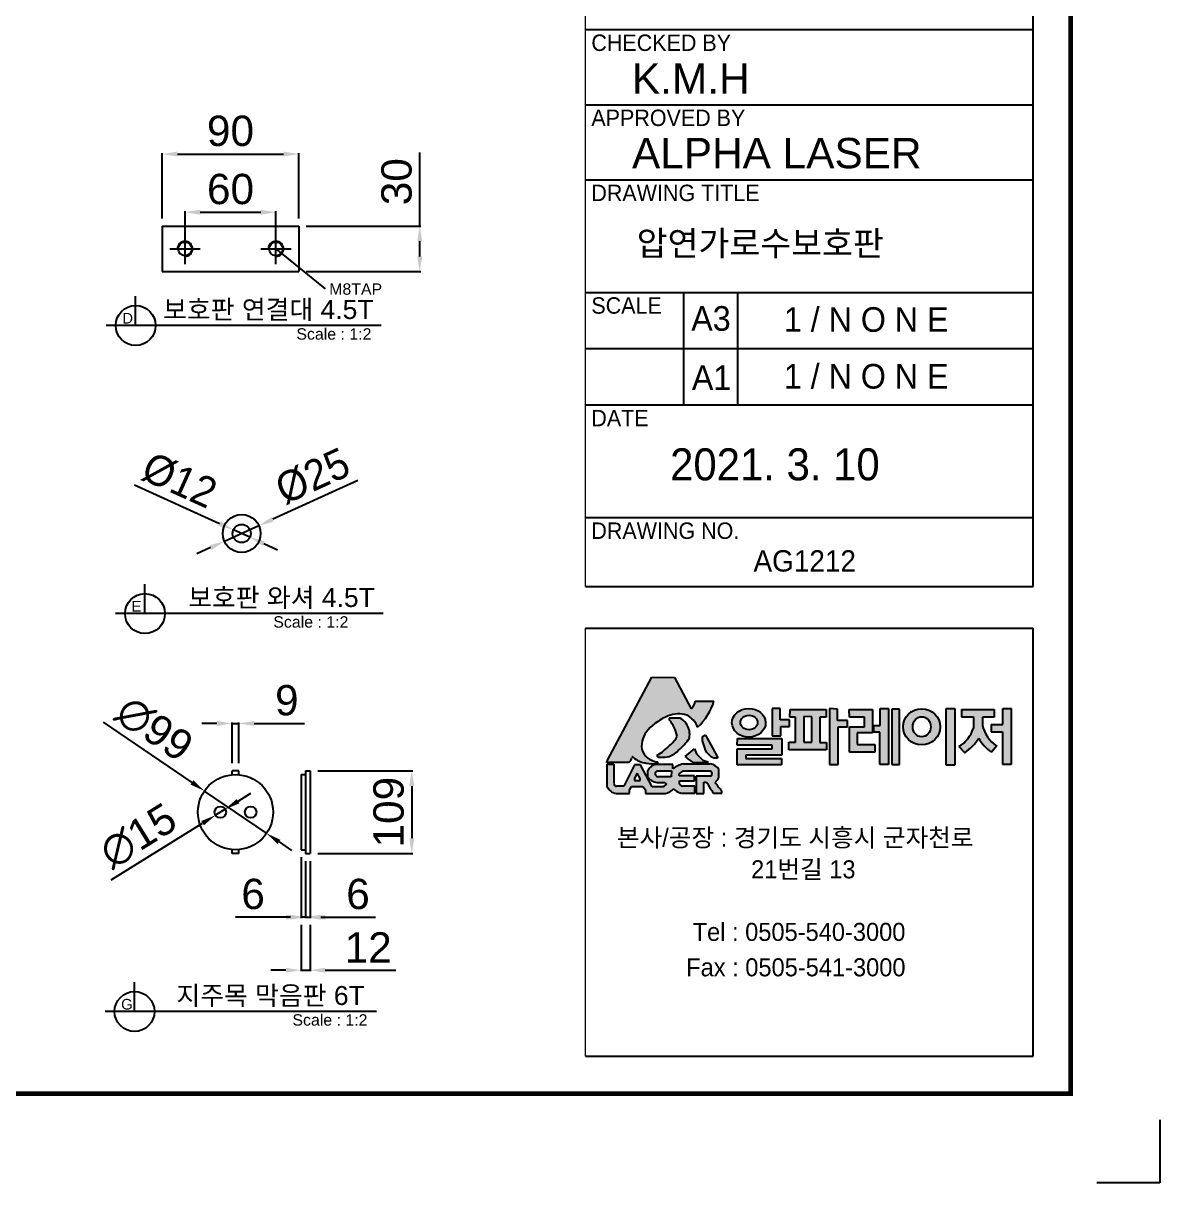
# Model space of a CAD drawing. Header units: millimetres. Extents: x 13588 to 18527, y -24754 to -21261.
# Drawn here: x 17027 to 18527, y -24754 to -23224 of the extents above; entities that cross this region are included whole.
import ezdxf
from ezdxf.enums import TextEntityAlignment as Align

# ---------------------------------------------------------------- set-up
doc = ezdxf.new("R2010")
doc.units = ezdxf.units.MM
doc.layers.add('LAYOUT', color=7, linetype='Continuous')
doc.layers.add('TEXT', color=7, linetype='Continuous')
doc.styles.add('H', font='')
doc.styles.get("Standard").update_dxf_attribs({"font": 'arial.ttf'})
doc.styles.get('H').set_extended_font_data('Dotum')
doc.dimstyles.new('ISO-25', dxfattribs={"dimtxt": 40, "dimasz": 20, "dimexe": 1.25, "dimexo": 10, "dimgap": 10, "dimtad": 1, "dimdec": 0, "dimtxsty": 'Standard', "dimcen": 2.5, "dimclrd": 3, "dimclre": 3, "dimclrt": 3, "dimadec": 0, "dimazin": 0, "dimtfac": 1, "dimtdec": 0, "dimtmove": 0, "dimatfit": 3, "dimfxl": 0, "dimarcsym": 0})

# ---------------------------------------------------------------- blocks, each defined once
blk = doc.blocks.new('*D11')
at = {"color": 3, "lineweight": -2, "transparency": 16777216}
for p, q in [((17210.9, -23481.8), (17210.9, -23395.5)), ((17230.9, -23396.8), (17370.9, -23396.8)), ((17390.9, -23481.8), (17390.9, -23395.5))]:
    blk.add_line(p, q, dxfattribs=at)
at = {"color": 3, "transparency": 16777216}
for points in [[(17230.9, -23393.5), (17230.9, -23400.1), (17210.9, -23396.8)], [(17370.9, -23393.5), (17370.9, -23400.1), (17390.9, -23396.8)]]:
    blk.add_solid(points, dxfattribs=at)
at = {"layer": 'Defpoints', "color": 0, "transparency": 16777216}
for p in [(17390.9, -23396.8), (17210.9, -23491.8), (17390.9, -23491.8)]:
    blk.add_point(p, dxfattribs=at)
at = {"color": 3, "transparency": 16777216, "insert": (17300.9, -23366.4), "char_height": 40, "attachment_point": 5}
blk.add_mtext('90', dxfattribs=at)
blk = doc.blocks.new('*D12')
at = {"color": 3, "lineweight": -2, "transparency": 16777216}
for p, q in [((17550.5, -23491.8), (17550.5, -23394.7)), ((17400.9, -23491.8), (17551.8, -23491.8)), ((17550.5, -23531.8), (17550.5, -23511.8)), ((17400.9, -23551.8), (17551.8, -23551.8))]:
    blk.add_line(p, q, dxfattribs=at)
at = {"color": 3, "transparency": 16777216}
for points in [[(17547.2, -23511.8), (17553.9, -23511.8), (17550.5, -23491.8)], [(17547.2, -23531.8), (17553.9, -23531.8), (17550.5, -23551.8)]]:
    blk.add_solid(points, dxfattribs=at)
at = {"layer": 'Defpoints', "color": 0, "transparency": 16777216}
for p in [(17390.9, -23491.8), (17550.5, -23491.8), (17390.9, -23551.8)]:
    blk.add_point(p, dxfattribs=at)
at = {"color": 3, "transparency": 16777216, "insert": (17520.1, -23433.2), "char_height": 40, "attachment_point": 5, "rotation": 90}
blk.add_mtext('30', dxfattribs=at)
blk = doc.blocks.new('*D13')
at = {"color": 3, "lineweight": -2, "transparency": 16777216}
for p, q in [((17468.7, -23827.5), (17356.6, -23878.5)), ((17292.9, -23907.5), (17338.4, -23886.8)), ((17274.7, -23915.8), (17256.5, -23924.1))]:
    blk.add_line(p, q, dxfattribs=at)
at = {"color": 3, "transparency": 16777216}
for points in [[(17355.2, -23875.5), (17357.9, -23881.6), (17338.4, -23886.8)], [(17273.3, -23912.8), (17276, -23918.9), (17292.9, -23907.5)]]:
    blk.add_solid(points, dxfattribs=at)
at = {"layer": 'Defpoints', "color": 0, "transparency": 16777216}
for p in [(17338.4, -23886.8), (17292.9, -23907.5)]:
    blk.add_point(p, dxfattribs=at)
at = {"color": 3, "transparency": 16777216, "insert": (17409.3, -23821.6), "char_height": 40, "attachment_point": 5, "rotation": 24.4839}
blk.add_mtext('{\\fMS PGothic|b0|i0|c129|p34;%%C25}', dxfattribs=at)
blk = doc.blocks.new('*D14')
at = {"color": 3, "lineweight": -2, "transparency": 16777216}
for p, q in [((17174.2, -23833.2), (17286.5, -23884)), ((17326.5, -23902.1), (17304.7, -23892.2)), ((17344.8, -23910.4), (17363, -23918.6))]:
    blk.add_line(p, q, dxfattribs=at)
at = {"color": 3, "transparency": 16777216}
for points in [[(17287.8, -23881), (17285.1, -23887), (17304.7, -23892.2)], [(17346.1, -23907.3), (17343.4, -23913.4), (17326.5, -23902.1)]]:
    blk.add_solid(points, dxfattribs=at)
at = {"layer": 'Defpoints', "color": 0, "transparency": 16777216}
for p in [(17304.7, -23892.2), (17326.5, -23902.1)]:
    blk.add_point(p, dxfattribs=at)
at = {"color": 3, "transparency": 16777216, "insert": (17233.6, -23827.2), "char_height": 40, "attachment_point": 5, "rotation": 335.6577}
blk.add_mtext('{\\fMS PGothic|b0|i0|c129|p34;%%C12}', dxfattribs=at)
blk = doc.blocks.new('*D15')
at = {"color": 3, "lineweight": -2, "transparency": 16777216}
for p, q in [((17240.9, -23511.8), (17240.9, -23472.2)), ((17260.9, -23473.5), (17340.9, -23473.5)), ((17360.9, -23511.8), (17360.9, -23472.2))]:
    blk.add_line(p, q, dxfattribs=at)
at = {"color": 3, "transparency": 16777216}
for points in [[(17260.9, -23470.2), (17260.9, -23476.8), (17240.9, -23473.5)], [(17340.9, -23470.2), (17340.9, -23476.8), (17360.9, -23473.5)]]:
    blk.add_solid(points, dxfattribs=at)
at = {"layer": 'Defpoints', "color": 0, "transparency": 16777216}
for p in [(17360.9, -23473.5), (17240.9, -23521.8), (17360.9, -23521.8)]:
    blk.add_point(p, dxfattribs=at)
at = {"color": 3, "transparency": 16777216, "insert": (17300.9, -23443.1), "char_height": 40, "attachment_point": 5}
blk.add_mtext('60', dxfattribs=at)
blk = doc.blocks.new('*D19')
at = {"color": 3, "lineweight": -2, "transparency": 16777216}
for p, q in [((16880.3, -24788.6), (16997.3, -24868.4)), ((17095.6, -24935.4), (17013.8, -24879.6)), ((17112.1, -24946.7), (17128.6, -24958))]:
    blk.add_line(p, q, dxfattribs=at)
at = {"color": 3, "transparency": 16777216}
for points in [[(16999.2, -24865.6), (16995.4, -24871.1), (17013.8, -24879.6)], [(17114, -24944), (17110.2, -24949.5), (17095.6, -24935.4)]]:
    blk.add_solid(points, dxfattribs=at)
at = {"layer": 'Defpoints', "color": 0, "transparency": 16777216}
for p in [(17013.8, -24879.6), (17095.6, -24935.4)]:
    blk.add_point(p, dxfattribs=at)
at = {"color": 3, "transparency": 16777216, "insert": (16947.7, -24797.7), "char_height": 40, "attachment_point": 5, "rotation": 325.6971}
blk.add_mtext('∅99', dxfattribs=at)
blk = doc.blocks.new('*D20')
at = {"color": 3, "lineweight": -2, "transparency": 16777216}
for p, q in [((17058.1, -24893.1), (17075.1, -24882.5)), ((17041.1, -24903.6), (17028.3, -24911.5)), ((16890.7, -24996.7), (17011.3, -24922))]:
    blk.add_line(p, q, dxfattribs=at)
at = {"color": 3, "transparency": 16777216}
for points in [[(17056.3, -24890.2), (17059.8, -24895.9), (17041.1, -24903.6)], [(17009.6, -24919.2), (17013.1, -24924.8), (17028.3, -24911.5)]]:
    blk.add_solid(points, dxfattribs=at)
at = {"layer": 'Defpoints', "color": 0, "transparency": 16777216}
for p in [(17028.3, -24911.5), (17041.1, -24903.6)]:
    blk.add_point(p, dxfattribs=at)
at = {"color": 3, "transparency": 16777216, "insert": (16926.5, -24938.8), "char_height": 40, "attachment_point": 5, "rotation": 31.7725}
blk.add_mtext('∅15', dxfattribs=at)
blk = doc.blocks.new('*D21')
at = {"color": 3, "lineweight": -2, "transparency": 16777216}
for p, q in [((17030.2, -24790.5), (17010.2, -24790.5)), ((17050.2, -24843), (17050.2, -24789.2)), ((17050.2, -24790.5), (17059.2, -24790.5)), ((17059.2, -24843), (17059.2, -24789.2)), ((17079.2, -24790.5), (17145.5, -24790.5))]:
    blk.add_line(p, q, dxfattribs=at)
at = {"color": 3, "transparency": 16777216}
for points in [[(17030.2, -24787.2), (17030.2, -24793.8), (17050.2, -24790.5)], [(17079.2, -24787.2), (17079.2, -24793.8), (17059.2, -24790.5)]]:
    blk.add_solid(points, dxfattribs=at)
at = {"layer": 'Defpoints', "color": 0, "transparency": 16777216}
for p in [(17059.2, -24790.5), (17050.2, -24853), (17059.2, -24853)]:
    blk.add_point(p, dxfattribs=at)
at = {"color": 3, "transparency": 16777216, "insert": (17122.4, -24760.1), "char_height": 40, "attachment_point": 5}
blk.add_mtext('9', dxfattribs=at)
blk = doc.blocks.new('*D22')
at = {"color": 3, "lineweight": -2, "transparency": 16777216}
for p, q in [((17163.1, -24853), (17288.5, -24853)), ((17287.2, -24873), (17287.2, -24942)), ((17163.1, -24962), (17288.5, -24962))]:
    blk.add_line(p, q, dxfattribs=at)
at = {"color": 3, "transparency": 16777216}
for points in [[(17283.9, -24873), (17290.5, -24873), (17287.2, -24853)], [(17283.9, -24942), (17290.5, -24942), (17287.2, -24962)]]:
    blk.add_solid(points, dxfattribs=at)
at = {"layer": 'Defpoints', "color": 0, "transparency": 16777216}
for p in [(17153.1, -24853), (17153.1, -24962), (17287.2, -24962)]:
    blk.add_point(p, dxfattribs=at)
at = {"color": 3, "transparency": 16777216, "insert": (17256.8, -24907.5), "char_height": 40, "attachment_point": 5, "rotation": 90}
blk.add_mtext('109', dxfattribs=at)
blk = doc.blocks.new('*D23')
at = {"color": 3, "lineweight": -2, "transparency": 16777216}
for p, q in [((17147.1, -24972), (17147.1, -25047.3)), ((17153.1, -24972), (17153.1, -25047.3)), ((17127.1, -25046), (17107.1, -25046)), ((17147.1, -25046), (17153.1, -25046)), ((17173.1, -25046), (17239.5, -25046))]:
    blk.add_line(p, q, dxfattribs=at)
at = {"color": 3, "transparency": 16777216}
for points in [[(17127.1, -25042.7), (17127.1, -25049.3), (17147.1, -25046)], [(17173.1, -25042.7), (17173.1, -25049.3), (17153.1, -25046)]]:
    blk.add_solid(points, dxfattribs=at)
at = {"layer": 'Defpoints', "color": 0, "transparency": 16777216}
for p in [(17147.1, -24962), (17153.1, -24962), (17153.1, -25046)]:
    blk.add_point(p, dxfattribs=at)
at = {"color": 3, "transparency": 16777216, "insert": (17216.3, -25015.6), "char_height": 40, "attachment_point": 5}
blk.add_mtext('6', dxfattribs=at)
blk = doc.blocks.new('*D24')
at = {"color": 3, "lineweight": -2, "transparency": 16777216}
for p, q in [((17141.1, -24967), (17141.1, -25047.3)), ((17147.1, -24972), (17147.1, -25047.3)), ((17121.1, -25046), (17054.7, -25046)), ((17147.1, -25046), (17141.1, -25046)), ((17167.1, -25046), (17187.1, -25046))]:
    blk.add_line(p, q, dxfattribs=at)
at = {"color": 3, "transparency": 16777216}
for points in [[(17121.1, -25042.7), (17121.1, -25049.3), (17141.1, -25046)], [(17167.1, -25042.7), (17167.1, -25049.3), (17147.1, -25046)]]:
    blk.add_solid(points, dxfattribs=at)
at = {"layer": 'Defpoints', "color": 0, "transparency": 16777216}
for p in [(17141.1, -24957), (17147.1, -24962), (17141.1, -25046)]:
    blk.add_point(p, dxfattribs=at)
at = {"color": 3, "transparency": 16777216, "insert": (17077.9, -25015.6), "char_height": 40, "attachment_point": 5}
blk.add_mtext('6', dxfattribs=at)
blk = doc.blocks.new('*D25')
at = {"color": 3, "lineweight": -2, "transparency": 16777216}
for p, q in [((17141.1, -25056), (17141.1, -25117.3)), ((17153.1, -25056), (17153.1, -25117.3)), ((17121.1, -25116), (17101.1, -25116)), ((17141.1, -25116), (17153.1, -25116)), ((17173.1, -25116), (17266.2, -25116))]:
    blk.add_line(p, q, dxfattribs=at)
at = {"color": 3, "transparency": 16777216}
for points in [[(17121.1, -25112.7), (17121.1, -25119.3), (17141.1, -25116)], [(17173.1, -25112.7), (17173.1, -25119.3), (17153.1, -25116)]]:
    blk.add_solid(points, dxfattribs=at)
at = {"layer": 'Defpoints', "color": 0, "transparency": 16777216}
for p in [(17141.1, -25046), (17153.1, -25046), (17153.1, -25116)]:
    blk.add_point(p, dxfattribs=at)
at = {"color": 3, "transparency": 16777216, "insert": (17229.7, -25085.9), "char_height": 40, "attachment_point": 5}
blk.add_mtext('12', dxfattribs=at)
blk = doc.blocks.new('A$C2C0F6B7D')
for p, q in [((0, 109), (-9, 109)), ((-9, 103.8), (-9, 109)), ((0, 103.8), (0, 109)), ((87.9, 109), (93.9, 109)), ((87.9, 109), (87.9, 0)), ((93.9, 109), (93.9, 0)), ((81.9, 104), (87.9, 104)), ((81.9, 104), (81.9, 5)), ((-9, 0), (-9, 5.2)), ((0, 0), (-9, 0)), ((0, 0), (0, 5.2)), ((81.9, 5), (87.9, 5)), ((87.9, 0), (93.9, 0)), ((-137.7, -208.4), (-137.7, -169.6)), ((181.4, -208.4), (-176.5, -208.4))]:
    blk.add_line(p, q)
for centre, radius in [((-4.5, 54.5), 49.5), ((-24.5, 54.5), 7.5), ((15.5, 54.5), 7.5), ((-137.7, -208.4), 26.3)]:
    blk.add_circle(centre, radius)
blk.add_text('G', height=14).set_placement((-155.4, -205.8))
at = {"layer": 'TEXT'}
blk.add_text('지주목 막음판 6T', height=25, dxfattribs=at).set_placement((41.8, -199.8), align=Align.CENTER)
blk.add_text('Scale : 1:2', height=15, dxfattribs=at).set_placement((70.6, -227))
for p1, p2, picture, middle in [((36.4, 26.6), (-45.4, 82.4), '*D19', (-111.5, 164.3)), ((-18.1, 58.4), (-30.9, 50.6), '*D20', (-132.7, 23.3))]:
    dim = blk.add_diameter_dim_2p(p1=p1, p2=p2, dimstyle='ISO-25')
    dim.commit()
    dim.dimension.update_dxf_attribs({"geometry": picture, "text_midpoint": middle, "insert": (-17059.2, 24962)})
for base, p1, p2, picture, middle in [((0, 171.5), (-9, 109), (0, 109), '*D21', (63.2, 202)), ((81.9, -84), (87.9, 0), (81.9, 5), '*D24', (18.7, -53.5)), ((93.9, -84), (87.9, 0), (93.9, 0), '*D23', (157.1, -53.5)), ((93.9, -154), (81.9, -84), (93.9, -84), '*D25', (170.5, -123.9))]:
    dim = blk.add_linear_dim(base=base, p1=p1, p2=p2, dimstyle='ISO-25')
    dim.commit()
    dim.dimension.update_dxf_attribs({"geometry": picture, "text_midpoint": middle, "insert": (-17059.2, 24962)})
dim = blk.add_linear_dim(base=(228, 0), p1=(93.9, 109), p2=(93.9, 0), angle=90, dimstyle='ISO-25')
dim.commit()
dim.dimension.update_dxf_attribs({"geometry": '*D22', "text_midpoint": (197.6, 54.5), "insert": (-17059.2, 24962)})

msp = doc.modelspace()

# ---------------------------------------------------------------- hatches: boundary and pattern name
h = msp.add_hatch(color=256)
h.dxf.hatch_style = 1
h.set_gradient(color1=(255, 0, 0), color2=(255, 159, 127), tint=1)
h.paths.add_polyline_path([(17797.6, -24196.9), (17797.5, -24199.2), (17826.1, -24199.2, 0.214284), (17830.3, -24192.7, -0.655828), (17832.2, -24192.1, 0.18567), (17849.3, -24199.9, 0.148851), (17864, -24199.9, 0.404174), (17864.4, -24198.3, -0.316733), (17843.2, -24181.6, -0.221534), (17851.8, -24156.2, -0.105066), (17878.3, -24137.8, -0.185229), (17903, -24136.9, -0.196064), (17916.9, -24152.4, 0.141597), (17938.6, -24118.4), (17914, -24118.1), (17913.5, -24121.4), (17911.6, -24124.5), (17908.7, -24128.3), (17886.4, -24086.9), (17856.5, -24086.7)])
h.paths.add_polyline_path([(17880, -24176.6, -0.08303), (17863.5, -24189.6, 0.230034), (17865.2, -24192.1, 0.021204), (17877.4, -24191.9, 0.137848), (17891.4, -24183.5, 0.057638), (17906.4, -24167.1, 0.060436), (17906.2, -24157.6, 0.2375), (17894, -24140.9), (17879.6, -24140.9), (17879.6, -24143, -0.121183), (17890.1, -24164.3, -0.135167)], flags=17)
h.paths.add_polyline_path([(17915.5, -24187.6), (17913.1, -24181.1), (17900.8, -24191.1, 0.044378), (17911.7, -24199.8), (17930.4, -24199), (17930.4, -24198.3), (17923.8, -24196.2)], flags=17)
h.paths.add_polyline_path([(17927.3, -24182.8), (17929.2, -24186), (17935.4, -24192.3), (17939, -24193.7), (17943.2, -24193.7), (17943.2, -24192.2), (17936.5, -24179.7), (17927.4, -24162.9), (17923.4, -24165), (17923.4, -24170.8), (17926.2, -24178.6)])
h.paths.add_polyline_path([(17810.4, -24230.5, -0.419155), (17806.6, -24227.1), (17806.6, -24201.6), (17797.4, -24201.6), (17797.4, -24231, 0.254457), (17809.6, -24240.1), (17827.4, -24240.1), (17827.4, -24235.5), (17830, -24230.7), (17844.8, -24230.7), (17848.2, -24235.4), (17848.2, -24240.1), (17874.3, -24240.1, 0.190479), (17885, -24233.7, 0.147735), (17895.6, -24239.6), (17913.4, -24239.6), (17913.4, -24230.6), (17897, -24230.6, -0.052449), (17893, -24227.7), (17893, -24223.5), (17913.1, -24223.5), (17913.1, -24216.6), (17892.9, -24216.6), (17892.9, -24213.6, -0.044761), (17898.2, -24210.4), (17933.5, -24210.4, -0.648836), (17934.2, -24217.3), (17915, -24217.3), (17915, -24239.9), (17925.3, -24239.9), (17925.3, -24225.2), (17928.8, -24225.2, 0.01692), (17938, -24239.8), (17948.9, -24239.8), (17948.9, -24236.9, -0.024318), (17940.1, -24225.4, 0.064908), (17945.2, -24218.8), (17945.2, -24208.6, 0.229002), (17933.8, -24201.2), (17898.3, -24201.2, 0.127003), (17884.4, -24207.5), (17884.4, -24201.8), (17862.2, -24201.8, 0.22689), (17851.1, -24209.7), (17851.1, -24218.1, 0.193483), (17863.2, -24225.6), (17874, -24225.6, 0.030046), (17876.1, -24227.8, 0.136716), (17872.5, -24231.2), (17857, -24231.2), (17841.7, -24202.4), (17833.6, -24202.4), (17819.6, -24230.5)])
h.paths.add_polyline_path([(17833.9, -24222.8), (17833.9, -24219.9), (17837.3, -24213.1), (17841.5, -24220.2), (17841.5, -24222.8)], flags=16)
h.paths.add_polyline_path([(17864.2, -24210.4), (17882.8, -24210.4), (17882, -24218), (17864.9, -24218, -0.924958)], flags=16)
edge = h.paths.add_edge_path()
edge.add_ellipse((17984.6, -24146.8), major_axis=(-22.2, -0.3), ratio=0.850598, start_angle=0, end_angle=360)
edge = h.paths.add_edge_path(flags=16)
edge.add_ellipse((17984.9, -24146.5), major_axis=(-11.3, 0), ratio=0.843368, start_angle=0, end_angle=360)
h.paths.add_polyline_path([(18028, -24167.5), (17969.6, -24167.5), (17969.2, -24176.5), (18015.6, -24176.5), (18015.6, -24181.2), (17969.4, -24181.2), (17969.4, -24202.2), (18027.8, -24202.2), (18027.8, -24193.9), (17980.6, -24193.9), (17980.6, -24189.4), (18028, -24189.4)])
h.paths.add_polyline_path([(18015.4, -24164.1), (18026.9, -24164.1), (18026.9, -24151.7), (18038.1, -24151.7), (18038.1, -24143.1), (18026.1, -24143.1), (18026.1, -24127.9), (18015.4, -24128.1)])
h.paths.add_polyline_path([(18046.1, -24139.3), (18046.1, -24172.6), (18037.6, -24172.6), (18037.6, -24182.4), (18086.9, -24182.4), (18086.9, -24172.7), (18078.1, -24172.7), (18078.1, -24139.3), (18086.6, -24139.3), (18086.6, -24129.5), (18039.3, -24129.5), (18038.8, -24139.3)])
h.paths.add_polyline_path([(18057.1, -24138.7), (18067.6, -24139), (18067.6, -24172.6), (18057.1, -24172.6)], flags=16)
h.paths.add_polyline_path([(18101.6, -24143.9), (18101.6, -24128.7), (18091, -24128.1), (18091, -24201.7), (18102.4, -24201.7), (18102.4, -24152), (18114.9, -24152), (18114.9, -24143.9)])
h.paths.add_polyline_path([(18127.6, -24159.9), (18147.8, -24159.9), (18147.8, -24129.5), (18117.1, -24129.5), (18117.2, -24139.3), (18137, -24139.3), (18137, -24152.2), (18117.6, -24152.2), (18117.6, -24185.6), (18150.7, -24185.6), (18150.7, -24175.4), (18127.6, -24175.4)])
h.paths.add_polyline_path([(18157.6, -24201.8), (18168.9, -24201.8), (18168.9, -24128.2), (18157.7, -24128.2), (18157.7, -24150.4), (18149.5, -24150.4), (18149.3, -24159), (18157.6, -24159)])
h.paths.add_polyline_path([(18173.2, -24201.9), (18183.3, -24201.9), (18183.3, -24128.8), (18173.2, -24128.8)])
edge = h.paths.add_edge_path()
edge.add_ellipse((18212.6, -24152.1), major_axis=(-24.4, 0), ratio=0.974401, start_angle=0, end_angle=360)
edge = h.paths.add_edge_path(flags=16)
edge.add_ellipse((18212.7, -24152.1), major_axis=(0, -13.3), ratio=0.89757, start_angle=0, end_angle=360)
h.paths.add_polyline_path([(18244.3, -24202.2), (18256.6, -24202.2), (18256.6, -24128.3), (18244.3, -24128.5)])
h.paths.add_polyline_path([(18287.9, -24166.9, 0.121385), (18304.6, -24185.5), (18311.6, -24177.4, -0.196928), (18292.8, -24149.8), (18292.8, -24139.4), (18308.4, -24139.4), (18308.4, -24129.4), (18265.1, -24129.4), (18265.1, -24139.1), (18280.9, -24139.1), (18280.9, -24154, -0.181097), (18261.7, -24178.2), (18269.6, -24186.3, 0.109226)])
h.paths.add_polyline_path([(18331.2, -24128.2), (18319.6, -24128.2), (18319.6, -24149.1), (18304.2, -24149.1), (18304.2, -24158.7), (18319.3, -24158.7), (18319.3, -24201.6), (18331.2, -24201.6)])

# ---------------------------------------------------------------- linework, layer by layer
at = {"color": 0, "lineweight": 20}
for p, q in [((17769, -23966.9), (17769, -21945.7)), ((17769, -24586.4), (17769, -24022.2))]:
    msp.add_line(p, q, dxfattribs=at)
for p, q in [((18359.6, -23966.9), (18359.6, -21945.7)), ((17769, -23232.7), (18359.6, -23232.7)), ((17769, -23331.7), (18359.6, -23331.7)), ((17769, -23430.7), (18359.6, -23430.7)), ((17210.9, -23491.8), (17210.9, -23551.8)), ((17210.9, -23491.8), (17390.9, -23491.8)), ((17390.9, -23491.8), (17390.9, -23551.8)), ((17360.9, -23521.8), (17425.6, -23574.5)), ((17210.9, -23551.8), (17390.9, -23551.8)), ((17769, -23579.2), (18359.6, -23579.2)), ((17898.5, -23579.2), (17898.5, -23727.7)), ((17969.5, -23579.2), (17969.5, -23727.7)), ((17175.8, -23622.9), (17175.8, -23584.1)), ((17499.8, -23622.9), (17137, -23622.9)), ((18359.6, -23653.5), (17769, -23653.5)), ((17769, -23727.7), (18359.6, -23727.7)), ((17769, -23876.2), (18359.6, -23876.2)), ((17188.1, -24002.8), (17188.1, -23964)), ((17769, -23966.9), (18359.6, -23966.9)), ((17502.5, -24002.8), (17149.3, -24002.8)), ((17769, -24022.2), (18359.6, -24022.2)), ((18359.6, -24586.4), (18359.6, -24022.2)), ((17797.6, -24196.9), (17856.5, -24086.7)), ((17856.5, -24086.7), (17886.4, -24086.9)), ((17886.4, -24086.9), (17908.7, -24128.3)), ((17908.7, -24128.3), (17911.6, -24124.5)), ((17911.6, -24124.5), (17913.5, -24121.4)), ((17913.5, -24121.4), (17914, -24118.1)), ((17914, -24118.1), (17938.6, -24118.4)), ((18026.1, -24127.9), (18015.4, -24128.1)), ((18015.4, -24128.1), (18015.4, -24164.1)), ((18026.1, -24143.1), (18026.1, -24127.9)), ((18038.8, -24139.3), (18039.3, -24129.5)), ((18039.3, -24129.5), (18086.6, -24129.5)), ((18086.6, -24129.5), (18086.6, -24139.3)), ((18091, -24128.1), (18091, -24201.7)), ((18101.6, -24128.7), (18091, -24128.1)), ((18101.6, -24143.9), (18101.6, -24128.7)), ((18117.1, -24129.5), (18147.8, -24129.5)), ((18117.2, -24139.3), (18117.1, -24129.5)), ((18147.8, -24129.5), (18147.8, -24159.9)), ((18157.7, -24150.4), (18157.7, -24128.2)), ((18157.7, -24128.2), (18168.9, -24128.2)), ((18168.9, -24128.2), (18168.9, -24201.8)), ((18173.2, -24128.8), (18173.2, -24201.9)), ((18183.3, -24128.8), (18173.2, -24128.8)), ((18183.3, -24201.9), (18183.3, -24128.8)), ((18256.6, -24128.3), (18244.3, -24128.5)), ((18244.3, -24128.5), (18244.3, -24202.2)), ((18256.6, -24202.2), (18256.6, -24128.3)), ((18265.1, -24129.4), (18308.4, -24129.4)), ((18265.1, -24129.4), (18265.1, -24139.1)), ((18308.4, -24129.4), (18308.4, -24139.4)), ((18319.6, -24149.1), (18319.6, -24128.2)), ((18319.6, -24128.2), (18331.2, -24128.2)), ((18331.2, -24201.6), (18331.2, -24128.2)), ((17894, -24140.9), (17879.6, -24140.9)), ((17879.6, -24140.9), (17879.6, -24143)), ((18038.1, -24143.1), (18026.1, -24143.1)), ((18038.1, -24151.7), (18038.1, -24143.1)), ((18046.1, -24139.3), (18038.8, -24139.3)), ((18046.1, -24172.6), (18046.1, -24139.3)), ((18057.1, -24138.7), (18057.1, -24172.6)), ((18067.6, -24139), (18057.1, -24138.7)), ((18067.6, -24172.6), (18067.6, -24139)), ((18086.6, -24139.3), (18078.1, -24139.3)), ((18078.1, -24139.3), (18078.1, -24172.7)), ((18114.9, -24143.9), (18101.6, -24143.9)), ((18114.9, -24152), (18114.9, -24143.9)), ((18137, -24139.3), (18117.2, -24139.3)), ((18137, -24152.2), (18137, -24139.3)), ((18265.1, -24139.1), (18280.9, -24139.1)), ((18280.9, -24139.1), (18280.9, -24154)), ((18308.4, -24139.4), (18292.8, -24139.4)), ((18292.8, -24139.4), (18292.8, -24149.8)), ((17923.4, -24165), (17927.4, -24162.9)), ((17927.5, -24163), (17936.5, -24179.7)), ((18026.9, -24164.1), (18026.9, -24151.7)), ((18026.9, -24151.7), (18038.1, -24151.7)), ((18102.4, -24201.7), (18102.4, -24152)), ((18102.4, -24152), (18114.9, -24152)), ((18117.6, -24185.6), (18117.6, -24152.2)), ((18117.6, -24152.2), (18137, -24152.2)), ((18147.8, -24159.9), (18127.6, -24159.9)), ((18127.6, -24159.9), (18127.6, -24175.4)), ((18149.3, -24159), (18149.5, -24150.4)), ((18157.6, -24159), (18149.3, -24159)), ((18149.5, -24150.4), (18157.7, -24150.4)), ((18157.6, -24201.8), (18157.6, -24159)), ((18304.2, -24149.1), (18304.2, -24158.7)), ((18304.2, -24149.1), (18319.6, -24149.1)), ((18304.2, -24158.7), (18319.3, -24158.7)), ((18319.3, -24158.7), (18319.3, -24201.6)), ((17923.4, -24170.8), (17923.4, -24165)), ((17926.2, -24178.6), (17923.4, -24170.8)), ((17927.3, -24182.8), (17926.2, -24178.6)), ((17969.2, -24176.5), (17969.6, -24167.5)), ((18015.6, -24176.5), (17969.2, -24176.5)), ((17969.6, -24167.5), (18028, -24167.5)), ((18015.4, -24164.1), (18026.9, -24164.1)), ((18015.6, -24181.2), (18015.6, -24176.5)), ((18028, -24167.5), (18028, -24189.4)), ((18037.6, -24182.4), (18037.6, -24172.6)), ((18037.6, -24172.6), (18046.1, -24172.6)), ((18057.1, -24172.6), (18067.6, -24172.6)), ((18078.1, -24172.7), (18086.9, -24172.7)), ((18086.9, -24172.7), (18086.9, -24182.4)), ((18127.6, -24175.4), (18150.7, -24175.4)), ((18150.7, -24175.4), (18150.7, -24185.6)), ((18261.7, -24178.2), (18269.6, -24186.3)), ((18311.6, -24177.4), (18304.6, -24185.5)), ((17900.8, -24191.1), (17913.1, -24181.1)), ((17913.1, -24181.1), (17915.5, -24187.6)), ((17915.5, -24187.6), (17923.8, -24196.2)), ((17929.2, -24186), (17927.3, -24182.8)), ((17935.4, -24192.3), (17929.2, -24186)), ((17939, -24193.7), (17935.4, -24192.3)), ((17936.5, -24179.7), (17943.2, -24192.2)), ((17943.2, -24193.7), (17939, -24193.7)), ((17943.2, -24192.2), (17943.2, -24193.7)), ((17969.4, -24202.2), (17969.4, -24181.2)), ((17969.4, -24181.2), (18015.6, -24181.2)), ((18028, -24189.4), (17980.6, -24189.4)), ((17980.6, -24189.4), (17980.6, -24193.9)), ((17980.6, -24193.9), (18027.8, -24193.9)), ((18027.8, -24193.9), (18027.8, -24202.2)), ((18086.9, -24182.4), (18037.6, -24182.4)), ((18150.7, -24185.6), (18117.6, -24185.6)), ((17797.4, -24201.6), (17806.6, -24201.6)), ((17797.4, -24201.6), (17797.4, -24231)), ((17797.5, -24199.2), (17797.6, -24196.9)), ((17826.1, -24199.2), (17797.5, -24199.2)), ((17806.6, -24201.6), (17806.6, -24227.1)), ((17833.6, -24202.4), (17819.6, -24230.5)), ((17841.7, -24202.4), (17833.6, -24202.4)), ((17857, -24231.2), (17841.7, -24202.4)), ((17884.4, -24201.8), (17862.2, -24201.8)), ((17884.4, -24207.5), (17884.4, -24201.8)), ((17933.8, -24201.2), (17898.3, -24201.2)), ((17930.4, -24199), (17911.7, -24199.8)), ((17923.8, -24196.2), (17930.4, -24198.3)), ((17930.4, -24198.3), (17930.4, -24199)), ((17945.2, -24218.8), (17945.2, -24208.6)), ((18027.8, -24202.2), (17969.4, -24202.2)), ((18091, -24201.7), (18102.4, -24201.7)), ((18168.9, -24201.8), (18157.6, -24201.8)), ((18173.2, -24201.9), (18183.3, -24201.9)), ((18244.3, -24202.2), (18256.6, -24202.2)), ((18319.3, -24201.6), (18331.2, -24201.6)), ((17837.3, -24213.1), (17833.9, -24219.9)), ((17833.9, -24219.9), (17833.9, -24222.8)), ((17833.9, -24222.8), (17841.5, -24222.8)), ((17841.5, -24220.2), (17837.3, -24213.1)), ((17841.5, -24222.8), (17841.5, -24220.2)), ((17851.1, -24209.7), (17851.1, -24218.1)), ((17864.2, -24210.4), (17882.8, -24210.4)), ((17882, -24218), (17864.8, -24218)), ((17882.8, -24210.4), (17882, -24218)), ((17892.9, -24216.6), (17892.9, -24213.6)), ((17913.1, -24216.6), (17892.9, -24216.6)), ((17893, -24227.7), (17893, -24223.5)), ((17893, -24223.5), (17913.1, -24223.5)), ((17898.2, -24210.4), (17933.5, -24210.4)), ((17913.1, -24223.5), (17913.1, -24216.6)), ((17934.2, -24217.3), (17915, -24217.3)), ((17915, -24217.3), (17915, -24239.9)), ((17809.6, -24240.1), (17827.4, -24240.1)), ((17819.6, -24230.5), (17810, -24230.5)), ((17827.4, -24235.5), (17830, -24230.7)), ((17827.4, -24240.1), (17827.4, -24235.5)), ((17830, -24230.7), (17844.8, -24230.7)), ((17844.8, -24230.7), (17848.2, -24235.4)), ((17848.2, -24235.4), (17848.2, -24240.1)), ((17848.2, -24240.1), (17874.3, -24240.1)), ((17872.5, -24231.2), (17857, -24231.2)), ((17863.2, -24225.6), (17874, -24225.6)), ((17895.6, -24239.6), (17913.4, -24239.6)), ((17913.4, -24230.6), (17897, -24230.6)), ((17913.4, -24239.6), (17913.4, -24230.6)), ((17915, -24239.9), (17925.3, -24239.9)), ((17925.3, -24239.9), (17925.3, -24225.2)), ((17925.3, -24225.2), (17928.8, -24225.2)), ((17938, -24239.8), (17948.9, -24239.8)), ((17948.9, -24239.8), (17948.9, -24236.9)), ((17769, -24586.4), (18359.6, -24586.4)), ((18526.7, -24670.4), (18526.7, -24753.5)), ((18526.7, -24753.5), (18443.6, -24753.5))]:
    msp.add_line(p, q)
at = {"color": 1}
for p, q in [((17240.9, -23541.8), (17240.9, -23501.8)), ((17360.9, -23541.8), (17360.9, -23501.8)), ((17220.9, -23521.8), (17260.9, -23521.8)), ((17340.9, -23521.8), (17380.9, -23521.8))]:
    msp.add_line(p, q, dxfattribs=at)
for centre, radius in [((17240.9, -23521.8), 9), ((17360.9, -23521.8), 9), ((17175.8, -23622.9), 26.3), ((17315.6, -23897.2), 25), ((17315.6, -23897.2), 12), ((17188.1, -24002.8), 26.3)]:
    msp.add_circle(centre, radius)
at = {"color": 4}
for centre in [(17240.9, -23521.8), (17360.9, -23521.8)]:
    msp.add_arc(centre, 10, 270, 180, dxfattribs=at)
for centre, radius, start, end in [((17868.9, -24098), 72.6, 311.4509, 343.6881), ((17908.4, -24209.2), 77.6, 112.8742, 136.8648), ((17891.7, -24169.5), 34.5, 70.8979, 112.8751), ((17841.6, -24174.9), 49.7, 12.3605, 39.9987), ((17883.5, -24161.4), 23, 9.6034, 63.0444), ((17891, -24161.8), 27.6, 19.9375, 64.3092), ((17874.8, -24178.1), 31.7, 136.3749, 186.3397), ((17851.8, -24156.2), 1.159605744760483e-12, 159.4993, 330.6422), ((17867.1, -24163), 39.5, 354.0601, 7.8943), ((18238.9, -24140.6), 44, 301.1839, 342.2433), ((18335.8, -24140.7), 44, 192.0664, 236.6287), ((17832.9, -24133.9), 63.6, 298.744, 317.7294), ((17862.6, -24152.1), 30, 305.2379, 336.0294), ((17827.9, -24110.5), 96.8, 311.0403, 324.2354), ((18235, -24135.2), 61.7, 304.1443, 329.0781), ((18334, -24142.4), 52.2, 208.0421, 235.7261), ((17820.9, -24191.3), 9.48, 303.6229, 352.0073), ((17831.4, -24192.8), 1.11, 38.9695, 171.9523), ((17850.8, -24173.8), 26.1, 224.5251, 266.5984), ((17832.2, -24192.1), 8.86757334228605e-13, 41.2759, 185.3558), ((17865.7, -24174.9), 23.4, 196.6209, 266.9197), ((17866.8, -24189.1), 3.39, 188.8476, 240.6661), ((17869.7, -24047.6), 144.5, 268.191, 273.05), ((17869.5, -24162.9), 30.1, 285.2841, 316.6787), ((17955.3, -24134.2), 78.8, 226.2191, 236.3831), ((17856.7, -24175.7), 25.3, 252.9152, 285.3632), ((17864.9, -24217.3), 15.7, 99.81, 150.9436), ((17863.4, -24198.9), 1.2, 270.9412, 29.2318), ((17903.6, -24231.2), 30.5, 100.1161, 129.0681), ((17931.9, -24216.6), 15.6, 31.1703, 82.764), ((17866.5, -24206.8), 19.1, 216.163, 259.9649), ((17864.8, -24214.2), 3.8, 99.6386, 269.2912), ((17913, -24241.4), 34.3, 115.6034, 125.855), ((17932.3, -24214), 3.77, 300.2822, 72.1901), ((17917.1, -24202.8), 32.3, 315.4182, 330.2733), ((17811.9, -24224.3), 15.9, 204.7787, 261.884), ((17810.2, -24227), 3.59, 182.0619, 266.9731), ((17880.3, -24236), 9.22, 117.1825, 148.3224), ((17893.6, -24209.4), 25.4, 219.5763, 226.4602), ((17871.7, -24223.4), 16.9, 279.1517, 322.2895), ((17900, -24219.2), 20.9, 224.0335, 257.6487), ((17908.5, -24210.1), 23.5, 228.6667, 240.6761), ((18149, -24097.2), 254.6, 210.1657, 214.0431), ((18061.8, -24140.9), 148.2, 214.799, 220.3711)]:
    msp.add_arc(centre, radius, start, end)
for centre, major_axis, ratio in [((17984.6, -24146.8), (-22.2, -0.3), 0.850598), ((18212.6, -24152.1), (-24.4, 0), 0.974401), ((17984.9, -24146.5), (-11.3, 0), 0.843368), ((18212.7, -24152.1), (0, -13.3), 0.89757)]:
    msp.add_ellipse(centre, major_axis=major_axis, ratio=ratio)
at = {"layer": 'LAYOUT'}
for p, q in [((18409.1, -24635.9), (18409.1, -24106.7)), ((17056.7, -24635.9), (18409.1, -24635.9))]:
    msp.add_line(p, q, dxfattribs=at)
at = {"layer": 'LAYOUT', "const_width": 5.88}
msp.add_lwpolyline([(13705.1, -24635.9), (18409.1, -24635.9), (18409.1, -21378.4), (13705.1, -21378.4)], close=True, dxfattribs=at)

# ---------------------------------------------------------------- block references
msp.add_blockref('A$C2C0F6B7D', (17312, -24319.2))

# ---------------------------------------------------------------- texts
at = {"style": 'H'}
for s, height, p in [('CHECKED BY', 21.66, (17776.9, -23260.8)), ('APPROVED BY', 21.656, (17776.9, -23359.8)), ('DRAWING TITLE', 21.656, (17776.9, -23458.8)), ('압연가로수보호판', 32.48, (17836.7, -23530.7)), ('SCALE', 21.66, (17776.9, -23607.3)), ('A3', 32.48, (17908.7, -23629.8)), ('1 / N O N E', 32.484, (18030.8, -23631.2)), ('1 / N O N E', 32.484, (18030.8, -23706.1)), ('A1', 32.48, (17909.5, -23707.8)), ('DATE', 21.66, (17776.9, -23755.8)), ('2021. 3. 10', 42.23, (17880.8, -23827.1)), ('DRAWING NO.', 21.656, (17776.9, -23904.3)), ('AG1212', 28.15, (17990.8, -23947.4)), ('본사/공장 : 경기도 시흥시 군자천로', 23.822, (17810.6, -24310.1)), ('21번길 13', 23.82, (17987.6, -24352)), ('Tel : 0505-540-3000', 23.822, (17910.5, -24434.5)), ('Fax : 0505-541-3000', 23.822, (17902, -24481.2))]:
    msp.add_text(s, height=height, dxfattribs=at).set_placement(p)
for s, height, p in [('K.M.H', 40, (17830.5, -23317.3)), ('ALPHA LASER', 40, (17830.5, -23415.5)), ('M8TAP', 15, (17431.1, -23582.3)), ('D', 14, (17158.2, -23620.3)), ('E', 14, (17170.4, -24000.2))]:
    msp.add_text(s, height=height).set_placement(p)
at = {"layer": 'TEXT'}
for s, p in [('보호판 연결대 4.5T', (17350.8, -23614.3)), ('보호판 와셔 4.5T', (17368.2, -23994.1))]:
    msp.add_text(s, height=25, dxfattribs=at).set_placement(p, align=Align.CENTER)
for p in [(17387.8, -23641.5), (17357.4, -24021.3)]:
    msp.add_text('Scale : 1:2', height=15, dxfattribs=at).set_placement(p)

# ---------------------------------------------------------------- dimensions: what is measured, and where the dimension line sits
dim = msp.add_linear_dim(base=(17390.9, -23396.8), p1=(17210.9, -23491.8), p2=(17390.9, -23491.8), text='90', dimstyle='ISO-25')
dim.commit()
dim.dimension.update_dxf_attribs({"geometry": '*D11', "text_midpoint": (17300.9, -23396.8), "dimtype": 128})
dim = msp.add_linear_dim(base=(17550.5, -23491.8), p1=(17390.9, -23551.8), p2=(17390.9, -23491.8), angle=90, text='30', dimstyle='ISO-25')
dim.commit()
dim.dimension.update_dxf_attribs({"geometry": '*D12', "text_midpoint": (17520.1, -23433.2)})
dim = msp.add_linear_dim(base=(17360.9, -23473.5), p1=(17240.9, -23521.8), p2=(17360.9, -23521.8), text='60', dimstyle='ISO-25')
dim.commit()
dim.dimension.update_dxf_attribs({"geometry": '*D15', "text_midpoint": (17300.9, -23443.1)})
for p1, p2, text, picture, middle in [((17292.9, -23907.5), (17338.4, -23886.8), '{\\fMS PGothic|b0|i0|c129|p34;%%C25}', '*D13', (17409.3, -23821.6)), ((17326.5, -23902.1), (17304.7, -23892.2), '{\\fMS PGothic|b0|i0|c129|p34;%%C12}', '*D14', (17233.6, -23827.2))]:
    dim = msp.add_diameter_dim_2p(p1=p1, p2=p2, text=text, dimstyle='ISO-25')
    dim.commit()
    dim.dimension.update_dxf_attribs({"geometry": picture, "text_midpoint": middle})

doc.saveas('drawing.dxf')
